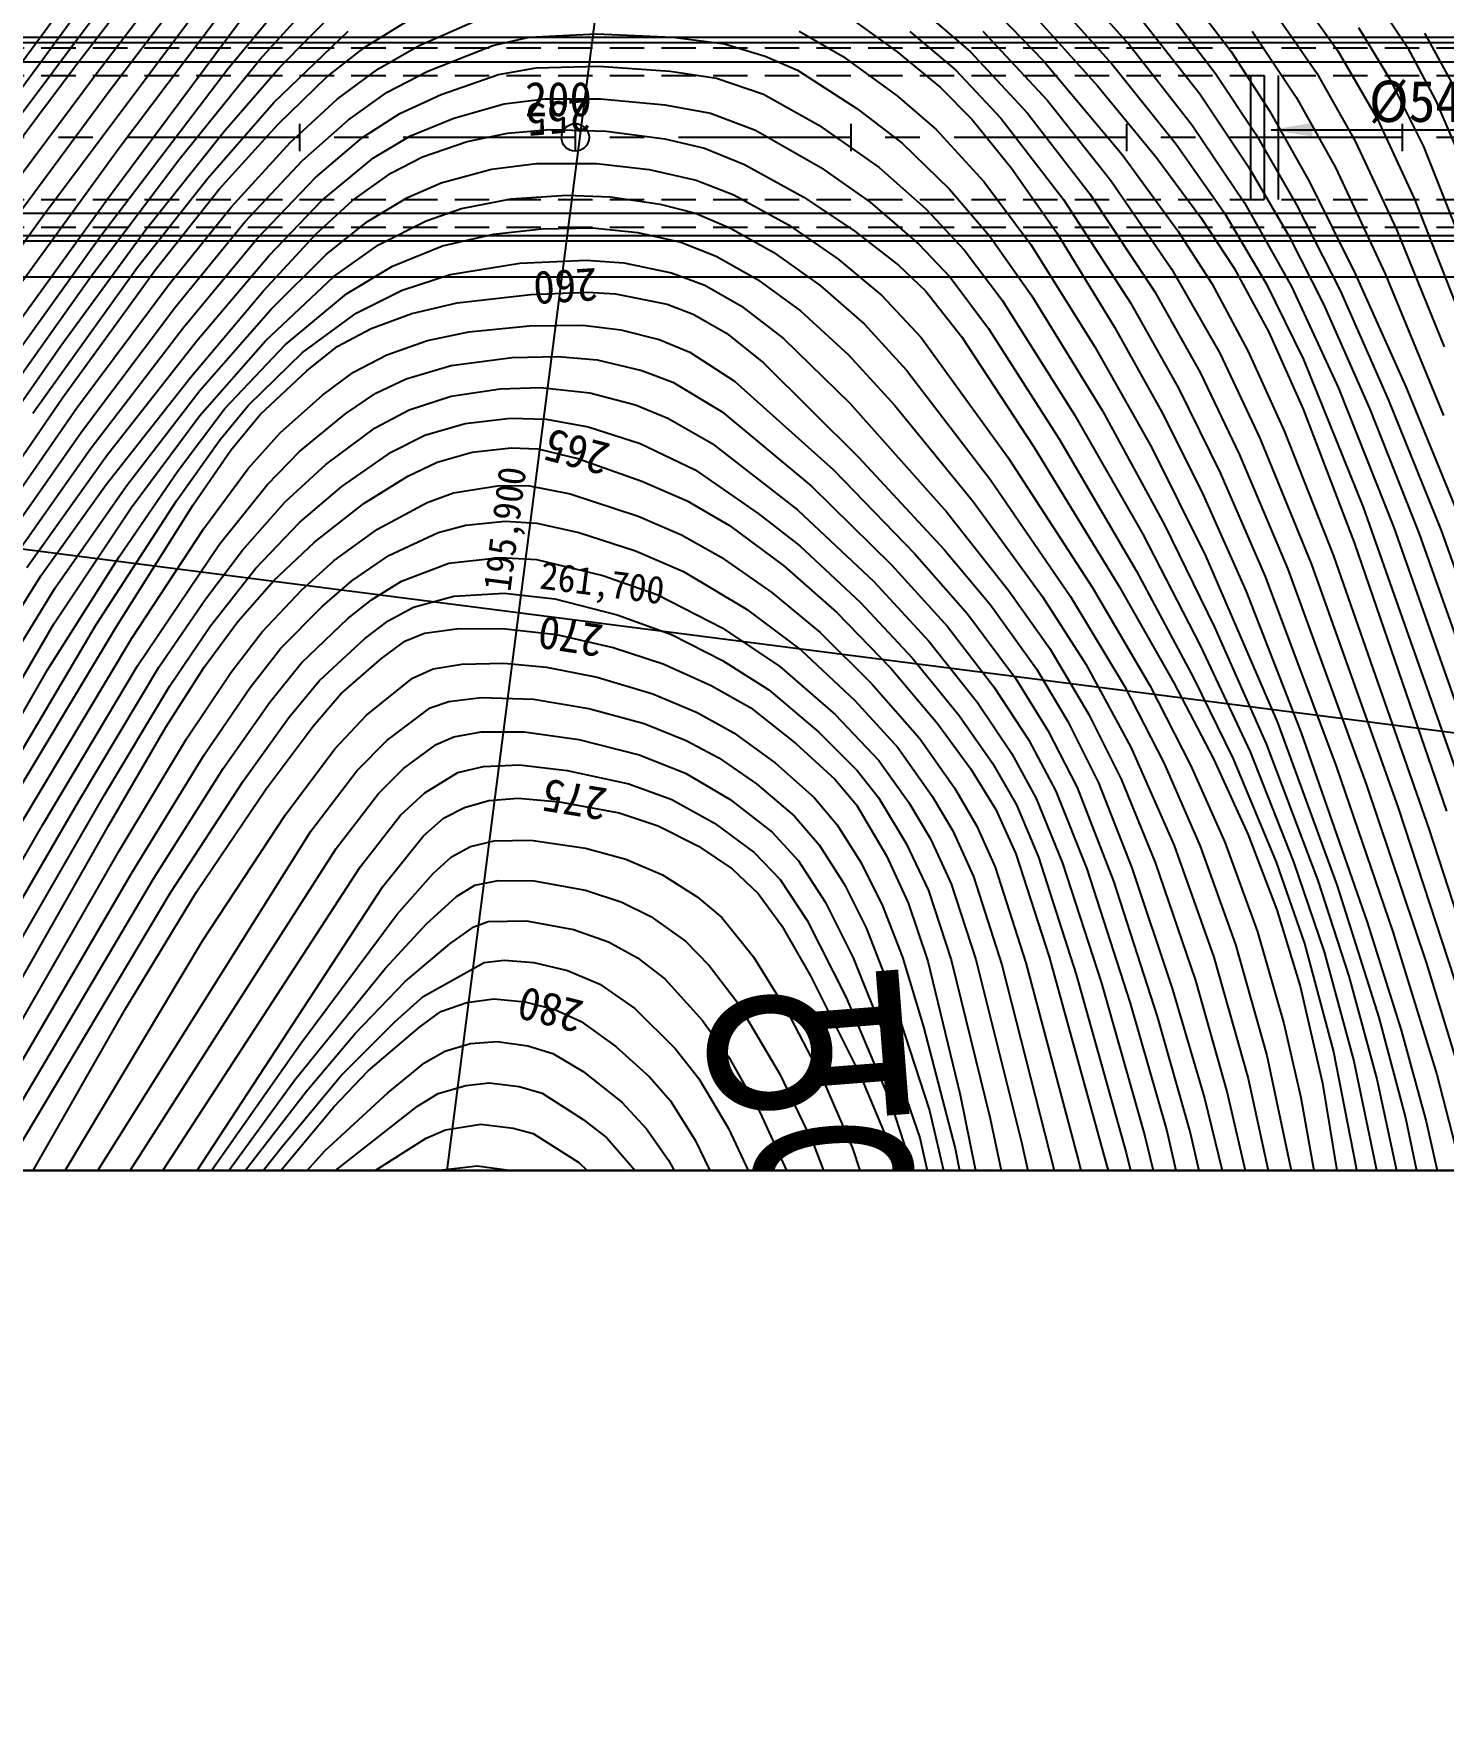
# Model space of a CAD drawing. Header units: millimetres. Extents: x 7782 to 8578, y 1103 to 1809.
# Drawn here: x 8024.6 to 8126.9, y 1362.3 to 1483.8 of the extents above; entities that cross this region are included whole.
import ezdxf
from ezdxf.enums import TextEntityAlignment as Align
from ezdxf.xclip import XClip

# ---------------------------------------------------------------- set-up
doc = ezdxf.new("R2010")
doc.units = ezdxf.units.MM
doc.header["$LTSCALE"] = 10
doc.header["$MEASUREMENT"] = 0
doc.header["$XCLIPFRAME"] = 2
doc.linetypes.add('CENTER', pattern=[2, 1.25, -0.25, 0.25, -0.25])
doc.linetypes.add('HIDDEN', pattern=[0.375, 0.25, -0.125])
doc.layers.add('TX-PAPR', color=2, linetype='Continuous', plot=False)
doc.layers.add('TZ-BASE', color=253, linetype='Continuous')
doc.layers.add('TZ-CABL', color=4, linetype='Continuous')
doc.styles.add('HANA', font='GulimChe.ttf')
doc.styles.get("Standard").update_dxf_attribs({"font": 'GulimChe.ttf'})
doc.linetypes.add('ZIGZAG', pattern='A,0.0001,-0.2,[131,ltypeshp.shx,S=0.2,R=0,X=-0.2,Y=0],-0.4,[131,ltypeshp.shx,S=0.2,R=180,X=0.2,Y=0],-0.2', length=0.8001)
doc.dimstyles.get("Standard").update_dxf_attribs({"dimtxt": 0.18, "dimasz": 0.18, "dimexe": 0.18, "dimexo": 0.0625, "dimgap": 0.09, "dimtad": 0, "dimtih": 1, "dimtoh": 1, "dimdec": 4, "dimzin": 0, "dimdsep": 46, "dimtxsty": 'Standard', "dimcen": 0.09, "dimadec": 0, "dimazin": 0, "dimtfac": 1, "dimtdec": 4, "dimtofl": 0, "dimtmove": 0, "dimatfit": 3, "dimfxl": 0, "dimtolj": 1, "dimtzin": 0, "dimarcsym": 0})

# ---------------------------------------------------------------- blocks, each defined once
blk = doc.blocks.new('JD-DDH5JG73NG')
at = {"layer": 'TZ-BASE'}
for p, q in [((177.46, -178.02), (222.82, 175)), ((144.97, -14.7, 237), (168.14, 16.75, 237)), ((163.58, 5, 240), (172.02, 16.02, 240)), ((154.4, -5.48, 239), (169.53, 14.7, 239)), ((165.25, 4.65, 241), (173.18, 15.04, 241)), ((166.1, 3.26, 242), (174.28, 14.01, 242)), ((161.48, -5.54, 243), (174.05, 11.26, 243)), ((166.91, -0.75, 244), (175.86, 11.14, 244)), ((174.79, 4.98, 246), (180.45, 11.88, 246)), ((235.91, 11.52, 243), (240.2, 6.74, 243)), ((243.97, 11.02, 240), (247.59, 6.25, 240)), ((177.12, 5.65, 247), (181.78, 10.82, 247)), ((234.39, 10.4, 244), (238.95, 5.35, 244)), ((252.2, 10.7, 237), (255.34, 6.29, 237)), ((257.71, 10.61, 235), (260.38, 6.58, 235)), ((142.16, -20.38, 238), (163.64, 8.78, 238)), ((178.56, 5.1, 248), (182.74, 9.34, 248)), ((188.63, 6.65, 251), (193.2, 8.66, 251)), ((219.12, 9.27, 250), (223.37, 6.22, 250)), ((225.17, 9.22, 248), (228.67, 6.24, 248)), ((230.03, 9.63, 246), (233.99, 5.56, 246)), ((232.89, 9.31, 245), (237.9, 3.75, 245)), ((242.64, 9.63, 241), (246.46, 4.64, 241)), ((250.57, 9.35, 238), (253.81, 4.66, 238)), ((166.07, -4.43, 245), (175.68, 8.47, 245)), ((178.13, 2.55, 249), (183.52, 7.73, 249)), ((184.72, 6.55, 250), (187.88, 8.49, 250)), ((196.65, 7.28, 252), (201.54, 7.53, 252)), ((201.54, 7.53, 252), (207.07, 7.29, 252)), ((207.07, 7.29, 252), (210.82, 6.81, 252)), ((216.25, 7.73, 251), (219.39, 5.9, 251)), ((224.29, 7.69, 249), (227.59, 4.92, 249)), ((229.58, 7.72, 247), (234.27, 2.68, 247)), ((241.15, 8.5, 242), (245.32, 3.16, 242)), ((249.13, 7.71, 239), (252.32, 2.93, 239)), ((256.83, 7.99, 236), (259.1, 4.29, 236)), ((261.63, 7.58, 234), (263.82, 3.56, 234)), ((80, 7.29), (700, 7.28)), ((80, 6.89), (700, 6.88)), ((181.96, 4.37, 250), (184.72, 6.55, 250)), ((185.67, 4.97, 251), (188.63, 6.65, 251)), ((189.29, 4.82, 252), (194.02, 6.69, 252)), ((194.02, 6.69, 252), (196.65, 7.28, 252)), ((210.82, 6.81, 252), (213.78, 5.9, 252)), ((223.37, 6.22, 250), (226.5, 3.64, 250)), ((228.67, 6.24, 248), (232.82, 1.76, 248)), ((240.2, 6.74, 243), (244.77, 0.9, 243)), ((247.59, 6.25, 240), (250.39, 1.94, 240)), ((255.34, 6.29, 237), (258.22, 1.32, 237)), ((260.38, 6.58, 235), (262.46, 2.67, 235)), ((146.12, -18.31, 240), (163.58, 5, 240)), ((165.54, -7.17, 246), (174.79, 4.98, 246)), ((171.23, -1.63, 247), (177.12, 5.65, 247)), ((174.57, 0.5, 248), (178.56, 5.1, 248)), ((182.72, 2.78, 251), (185.67, 4.97, 251)), ((194.44, 4.57, 253), (197.17, 5.05, 253)), ((197.17, 5.05, 253), (201.72, 5.17, 253)), ((201.72, 5.17, 253), (206.88, 4.82, 253)), ((213.78, 5.9, 252), (216.14, 4.88, 252)), ((216.14, 4.88, 252), (220.43, 2.11, 252)), ((219.39, 5.9, 251), (223.36, 3.02, 251)), ((227.59, 4.92, 249), (230.89, 1.4, 249)), ((233.99, 5.56, 246), (239.68, -1.24, 246)), ((238.95, 5.35, 244), (243.6, -0.48, 244)), ((148.26, -18.16, 241), (165.25, 4.65, 241)), ((178.44, 0.97, 250), (181.96, 4.37, 250)), ((186.36, 3.28, 252), (189.29, 4.82, 252)), ((190.27, 3.13, 253), (194.44, 4.57, 253)), ((206.88, 4.82, 253), (210.26, 4.3, 253)), ((210.26, 4.3, 253), (213.65, 3.14, 253)), ((237.9, 3.75, 245), (242.16, -1.44, 245)), ((246.46, 4.64, 241), (249.38, 0.25, 241)), ((253.81, 4.66, 238), (256.6, -0.26, 238)), ((259.1, 4.29, 236), (261.56, -0.66, 236)), ((150.37, -18.01, 242), (166.1, 3.26, 242)), ((173.33, -2.95, 249), (178.13, 2.55, 249)), ((179.32, -0.36, 251), (182.72, 2.78, 251)), ((183.54, 1.29, 252), (186.36, 3.28, 252)), ((187.27, 1.74, 253), (190.27, 3.13, 253)), ((191.2, 1.4, 254), (194.85, 2.45, 254)), ((194.85, 2.45, 254), (197.8, 2.81, 254)), ((197.8, 2.81, 254), (201.82, 2.81, 254)), ((201.82, 2.81, 254), (206.51, 2.38, 254)), ((213.65, 3.14, 253), (217.68, 0.89, 253)), ((223.36, 3.02, 251), (226.18, 0.59, 251)), ((226.5, 3.64, 250), (228.79, 1.32, 250)), ((234.27, 2.68, 247), (238.87, -3.12, 247)), ((245.32, 3.16, 242), (248.86, -2.13, 242)), ((252.32, 2.93, 239), (255.17, -2.19, 239)), ((262.46, 2.67, 235), (264.59, -2.29, 235)), ((180.21, -1.66, 252), (183.54, 1.29, 252)), ((184.57, -0.01, 253), (187.27, 1.74, 253)), ((188.05, 0.13, 254), (191.2, 1.4, 254)), ((206.51, 2.38, 254), (209.81, 1.76, 254)), ((209.81, 1.76, 254), (213.08, 0.54, 254)), ((220.43, 2.11, 252), (223.73, -0.41, 252)), ((228.79, 1.32, 250), (231.67, -2.22, 250)), ((230.89, 1.4, 249), (235.43, -4.5, 249)), ((232.82, 1.76, 248), (237.34, -4.08, 248)), ((250.39, 1.94, 240), (253.29, -3.22, 240)), ((258.22, 1.32, 237), (260.91, -4.49, 237)), ((168.84, -6.67, 248), (174.57, 0.5, 248)), ((174.17, -3.76, 250), (178.44, 0.97, 250)), ((180, 1), (180, -1)), ((185.37, -1.48, 254), (188.05, 0.13, 254)), ((192.15, -0.3, 255), (195.09, 0.32, 255)), ((195.09, 0.32, 255), (198.19, 0.58, 255)), ((198.19, 0.58, 255), (202.25, 0.45, 255)), ((200, 1), (200, -1)), ((202.25, 0.45, 255), (206.49, -0.1, 255)), ((213.08, 0.54, 254), (217.82, -2.18, 254)), ((217.68, 0.89, 253), (222.06, -2.17, 253)), ((220, 1), (220, -1)), ((226.18, 0.59, 251), (229.64, -3.2, 251)), ((240, 1), (240, -1)), ((244.77, 0.9, 243), (248.57, -4.75, 243)), ((249.38, 0.25, 241), (252.35, -4.9, 241)), ((260, 1), (260, -1)), ((151.23, -22.28, 244), (166.91, -0.75, 244)), ((175.03, -5.05, 251), (179.32, -0.36, 251)), ((181.14, -2.9, 253), (184.57, -0.01, 253)), ((188.92, -1.4, 255), (192.15, -0.3, 255)), ((206.49, -0.1, 255), (209.38, -0.78, 255)), ((209.38, -0.78, 255), (212.29, -1.97, 255)), ((223.73, -0.41, 252), (227.17, -3.75, 252)), ((243.6, -0.48, 244), (247.09, -5.44, 244)), ((256.6, -0.26, 238), (259.59, -6.69, 238)), ((261.56, -0.66, 236), (264.98, -9.35, 236)), ((164.88, -10.07, 247), (171.23, -1.63, 247)), ((176.05, -6.11, 252), (180.21, -1.66, 252)), ((181.61, -4.57, 254), (185.37, -1.48, 254)), ((186.62, -2.6, 255), (188.92, -1.4, 255)), ((190.28, -3.29, 256), (193.93, -2.31, 256)), ((193.93, -2.31, 256), (197.18, -1.9, 256)), ((197.18, -1.9, 256), (201.55, -1.88, 256)), ((201.55, -1.88, 256), (205.36, -2.32, 256)), ((205.36, -2.32, 256), (208.78, -3.09, 256)), ((212.29, -1.97, 255), (216.58, -4.34, 255)), ((217.82, -2.18, 254), (221.4, -4.7, 254)), ((222.06, -2.17, 253), (225.44, -5.19, 253)), ((231.67, -2.22, 250), (234.95, -6.92, 250)), ((239.68, -1.24, 246), (243.72, -6.78, 246)), ((242.16, -1.44, 245), (245.41, -5.8, 245)), ((248.86, -2.13, 242), (251.78, -7.15, 242)), ((255.17, -2.19, 239), (258.78, -9.91, 239)), ((168.24, -9.42, 249), (173.33, -2.95, 249)), ((176.92, -7.34, 253), (181.14, -2.9, 253)), ((183.84, -4.57, 255), (186.62, -2.6, 255)), ((187.83, -4.36, 256), (190.28, -3.29, 256)), ((208.78, -3.09, 256), (211.51, -4.17, 256)), ((229.64, -3.2, 251), (233.05, -7.77, 251)), ((238.87, -3.12, 247), (243.27, -9.53, 247)), ((253.29, -3.22, 240), (256.62, -9.94, 240)), ((151.91, -24.06, 245), (166.07, -4.43, 245)), ((169.56, -9.56, 250), (174.17, -3.76, 250)), ((177.78, -8.56, 254), (181.61, -4.57, 254)), ((181.2, -6.99, 255), (183.84, -4.57, 255)), ((184.93, -6.09, 256), (187.83, -4.36, 256)), ((191.75, -5.16, 257), (195.36, -4.45, 257)), ((195.36, -4.45, 257), (199.39, -4.2, 257)), ((199.39, -4.2, 257), (202.53, -4.3, 257)), ((202.53, -4.3, 257), (206.15, -4.84, 257)), ((206.15, -4.84, 257), (208.73, -5.5, 257)), ((211.51, -4.17, 256), (215.48, -6.35, 256)), ((216.58, -4.34, 255), (220.32, -6.82, 255)), ((221.4, -4.7, 254), (224.93, -7.74, 254)), ((227.17, -3.75, 252), (230.05, -7.13, 252)), ((235.43, -4.5, 249), (240.3, -12, 249)), ((237.34, -4.08, 248), (242.06, -11.2, 248)), ((248.57, -4.75, 243), (251.98, -10.82, 243)), ((260.91, -4.49, 237), (264.27, -13.04, 237)), ((146.95, -25.68, 243), (161.48, -5.54, 243)), ((170.52, -10.65, 251), (175.03, -5.05, 251)), ((185.72, -7.79, 257), (189.17, -6.04, 257)), ((189.17, -6.04, 257), (191.75, -5.16, 257)), ((208.73, -5.5, 257), (211.27, -6.59, 257)), ((225.44, -5.19, 253), (228.22, -8.15, 253)), ((245.41, -5.8, 245), (247.82, -9.5, 245)), ((247.09, -5.44, 244), (250.13, -10.59, 244)), ((252.35, -4.9, 241), (255.5, -11.12, 241)), ((80, -7.11), (700, -7.12)), ((152.48, -25.41, 246), (165.54, -7.17, 246)), ((162.67, -15.12, 248), (168.84, -6.67, 248)), ((171, -12.29, 252), (176.05, -6.11, 252)), ((177.36, -11.16, 255), (181.2, -6.99, 255)), ((181.95, -8.48, 256), (184.93, -6.09, 256)), ((190.36, -7.86, 258), (194.06, -7.03, 258)), ((194.06, -7.03, 258), (197.58, -6.63, 258)), ((197.58, -6.63, 258), (201.26, -6.56, 258)), ((201.26, -6.56, 258), (204.55, -6.91, 258)), ((204.55, -6.91, 258), (207.67, -7.6, 258)), ((211.27, -6.59, 257), (214.42, -8.36, 257)), ((215.48, -6.35, 256), (219.05, -8.8, 256)), ((220.32, -6.82, 255), (223.45, -9.28, 255)), ((230.05, -7.13, 252), (233.13, -11.5, 252)), ((234.95, -6.92, 250), (239.14, -13.78, 250)), ((243.72, -6.78, 246), (246.19, -10.59, 246)), ((251.78, -7.15, 242), (254.3, -12.09, 242)), ((259.59, -6.69, 238), (263.05, -15.19, 238)), ((80, -7.51), (700, -7.52)), ((171.55, -13.81, 253), (176.92, -7.34, 253)), ((177.91, -12.49, 256), (181.95, -8.48, 256)), ((182.49, -10.09, 257), (185.72, -7.79, 257)), ((186.74, -9.35, 258), (190.36, -7.86, 258)), ((207.67, -7.6, 258), (210.23, -8.61, 258)), ((214.42, -8.36, 257), (217.77, -10.74, 257)), ((224.93, -7.74, 254), (227.2, -10.15, 254)), ((228.22, -8.15, 253), (230.97, -11.82, 253)), ((233.05, -7.77, 251), (237.71, -15.21, 251)), ((160.63, -20.01, 249), (168.24, -9.42, 249)), ((162.78, -18.9, 250), (169.56, -9.56, 250)), ((172.51, -14.79, 254), (177.78, -8.56, 254)), ((183.4, -11.36, 258), (186.74, -9.35, 258)), ((190.93, -9.94, 259), (195.97, -9.13, 259)), ((195.97, -9.13, 259), (200.78, -8.9, 259)), ((200.78, -8.9, 259), (203.52, -9.11, 259)), ((203.52, -9.11, 259), (206.99, -9.82, 259)), ((210.23, -8.61, 258), (213.23, -10.3, 258)), ((219.05, -8.8, 256), (222.25, -11.47, 256)), ((223.45, -9.28, 255), (225.42, -11.14, 255)), ((243.27, -9.53, 247), (246.77, -15.67, 247)), ((247.82, -9.5, 245), (250.33, -14.14, 245)), ((80, -10.11), (700, -10.12)), ((153, -26.79, 247), (164.88, -10.07, 247)), ((163.84, -19.64, 251), (170.52, -10.65, 251)), ((177.52, -14.76, 257), (182.49, -10.09, 257)), ((187.43, -11.09, 259), (190.93, -9.94, 259)), ((206.99, -9.82, 259), (209.4, -10.73, 259)), ((209.4, -10.73, 259), (212.07, -12.25, 259)), ((213.23, -10.3, 258), (216.35, -12.59, 258)), ((217.77, -10.74, 257), (220.97, -13.54, 257)), ((227.2, -10.15, 254), (229.98, -13.88, 254)), ((246.19, -10.59, 246), (248.82, -15.5, 246)), ((250.13, -10.59, 244), (252.84, -16.11, 244)), ((251.98, -10.82, 243), (255.4, -18.21, 243)), ((256.62, -9.94, 240), (260.29, -18.16, 240)), ((258.78, -9.91, 239), (263.02, -20.19, 239)), ((172.05, -17.44, 255), (177.36, -11.16, 255)), ((178.96, -15.05, 258), (183.4, -11.36, 258)), ((184.1, -12.75, 259), (187.43, -11.09, 259)), ((188.14, -12.77, 260), (191.44, -12, 260)), ((191.44, -12, 260), (196.77, -11.41, 260)), ((196.77, -11.41, 260), (200.89, -11.22, 260)), ((200.89, -11.22, 260), (202.93, -11.34, 260)), ((202.93, -11.34, 260), (206.67, -12.11, 260)), ((206.67, -12.11, 260), (208.56, -12.82, 260)), ((222.25, -11.47, 256), (225.1, -14.52, 256)), ((225.42, -11.14, 255), (228.02, -14.44, 255)), ((230.97, -11.82, 253), (236.24, -20.14, 253)), ((233.13, -11.5, 252), (238.25, -19.85, 252)), ((240.3, -12, 249), (243.78, -18.2, 249)), ((242.06, -11.2, 248), (245.34, -17.06, 248)), ((254.3, -12.09, 242), (257.66, -19.72, 242)), ((255.5, -11.12, 241), (259, -19.02, 241)), ((164.16, -21.36, 252), (171, -12.29, 252)), ((172.76, -18.36, 256), (177.91, -12.49, 256)), ((180.2, -15.6, 259), (184.1, -12.75, 259)), ((185.2, -13.86, 260), (188.14, -12.77, 260)), ((208.56, -12.82, 260), (210.97, -14.21, 260)), ((212.07, -12.25, 259), (215.12, -14.59, 259)), ((216.35, -12.59, 258), (219.84, -15.78, 258)), ((164.79, -22.63, 253), (171.55, -13.81, 253)), ((182.73, -15.17, 260), (185.2, -13.86, 260)), ((189.28, -14.75, 261), (192.28, -14.12, 261)), ((192.28, -14.12, 261), (196.67, -13.67, 261)), ((196.67, -13.67, 261), (200.55, -13.63, 261)), ((200.55, -13.63, 261), (203.3, -13.97, 261)), ((203.3, -13.97, 261), (206.1, -14.66, 261)), ((210.97, -14.21, 260), (213.65, -16.37, 260)), ((220.97, -13.54, 257), (224.05, -16.89, 257)), ((225.1, -14.52, 256), (231.39, -23.2, 256)), ((228.02, -14.44, 255), (233.29, -22.46, 255)), ((229.98, -13.88, 254), (235.14, -21.93, 254)), ((239.14, -13.78, 250), (242.55, -19.9, 250)), ((250.33, -14.14, 245), (252.82, -19.73, 245)), ((153.17, -28.77, 248), (162.67, -15.12, 248)), ((165.99, -23.12, 254), (172.51, -14.79, 254)), ((172.75, -20.18, 257), (177.52, -14.76, 257)), ((174.58, -19.68, 258), (178.96, -15.05, 258)), ((176.29, -19.43, 259), (180.2, -15.6, 259)), ((180.53, -16.94, 260), (182.73, -15.17, 260)), ((183.91, -17.04, 261), (186.33, -15.77, 261)), ((186.33, -15.77, 261), (189.28, -14.75, 261)), ((206.1, -14.66, 261), (208.31, -15.58, 261)), ((208.31, -15.58, 261), (211.55, -17.69, 261)), ((215.12, -14.59, 259), (219.93, -19.29, 259)), ((219.84, -15.78, 258), (223.2, -19.45, 258)), ((237.71, -15.21, 251), (241.81, -22.48, 251)), ((246.77, -15.67, 247), (249.68, -21.83, 247)), ((248.82, -15.5, 246), (251.45, -21.29, 246)), ((177.13, -20.11, 260), (180.53, -16.94, 260)), ((187.74, -17.52, 262), (191, -16.55, 262)), ((191, -16.55, 262), (195.43, -15.98, 262)), ((195.43, -15.98, 262), (198.73, -15.91, 262)), ((198.73, -15.91, 262), (201.59, -16.15, 262)), ((201.59, -16.15, 262), (204.83, -16.92, 262)), ((204.83, -16.92, 262), (207.08, -17.76, 262)), ((213.65, -16.37, 260), (220.55, -23.21, 260)), ((224.05, -16.89, 257), (230.13, -24.85, 257)), ((252.84, -16.11, 244), (257.18, -26.83, 244)), ((165.95, -25.19, 255), (172.05, -17.44, 255)), ((181.66, -18.72, 261), (183.91, -17.04, 261)), ((185.54, -18.57, 262), (187.74, -17.52, 262)), ((194.56, -18.25, 263), (197.47, -18.15, 263)), ((197.47, -18.15, 263), (201.05, -18.53, 263)), ((207.08, -17.76, 262), (210.66, -19.91, 262)), ((211.55, -17.69, 261), (218.73, -24.14, 261)), ((243.78, -18.2, 249), (246.8, -24.34, 249)), ((245.34, -17.06, 248), (248.21, -23.03, 248)), ((255.4, -18.21, 243), (259.41, -28.32, 243)), ((260.29, -18.16, 240), (264.05, -27.33, 240)), ((155.82, -29.07, 250), (162.78, -18.9, 250)), ((167.43, -25.29, 256), (172.76, -18.36, 256)), ((174.24, -21.93, 259), (176.29, -19.43, 259)), ((178.59, -21.44, 261), (181.66, -18.72, 261)), ((183.34, -20.04, 262), (185.54, -18.57, 262)), ((187.94, -19.77, 263), (190.99, -18.79, 263)), ((190.99, -18.79, 263), (194.56, -18.25, 263)), ((201.05, -18.53, 263), (204.37, -19.42, 263)), ((204.37, -19.42, 263), (206.71, -20.37, 263)), ((219.93, -19.29, 259), (226.96, -27.2, 259)), ((259, -19.02, 241), (262.83, -28.54, 241)), ((80, -19.61), (700, -99.28)), ((157.06, -29.41, 251), (163.84, -19.64, 251)), ((167.78, -26.9, 257), (172.75, -20.18, 257)), ((171.18, -24.17, 258), (174.58, -19.68, 258)), ((175.01, -22.7, 260), (177.13, -20.11, 260)), ((179.99, -22.8, 262), (183.34, -20.04, 262)), ((185.48, -21.09, 263), (187.94, -19.77, 263)), ((192, -20.77, 264), (195.29, -20.39, 264)), ((195.29, -20.39, 264), (197.9, -20.45, 264)), ((197.9, -20.45, 264), (200.94, -21, 264)), ((206.71, -20.37, 263), (209.94, -22.21, 263)), ((210.66, -19.91, 262), (217.14, -25.32, 262)), ((223.2, -19.45, 258), (228.87, -26.42, 258)), ((236.24, -20.14, 253), (241.19, -28.81, 253)), ((238.25, -19.85, 252), (242.77, -28.12, 252)), ((242.55, -19.9, 250), (245.48, -25.73, 250)), ((252.82, -19.73, 245), (256.52, -29.41, 245)), ((257.66, -19.72, 242), (261.25, -28.78, 242)), ((158.07, -30.07, 252), (164.16, -21.36, 252)), ((176.27, -24.04, 261), (178.59, -21.44, 261)), ((181.91, -23.75, 263), (185.48, -21.09, 263)), ((186.65, -22.85, 264), (189.09, -21.62, 264)), ((189.09, -21.62, 264), (192, -20.77, 264)), ((200.94, -21, 264), (204.7, -22.22, 264)), ((249.68, -21.83, 247), (253.43, -31, 247)), ((251.45, -21.29, 246), (255.03, -30.37, 246)), ((159.03, -30.81, 253), (164.79, -22.63, 253)), ((171.06, -26.39, 259), (174.24, -21.93, 259)), ((172.27, -26.66, 260), (175.01, -22.7, 260)), ((177.64, -25.21, 262), (179.99, -22.8, 262)), ((183.07, -25.34, 264), (186.65, -22.85, 264)), ((189.98, -23.58, 265), (192.52, -22.85, 265)), ((192.52, -22.85, 265), (195.36, -22.53, 265)), ((195.36, -22.53, 265), (197.29, -22.61, 265)), ((197.29, -22.61, 265), (200.18, -23.3, 265)), ((204.7, -22.22, 264), (208.69, -24.14, 264)), ((209.94, -22.21, 263), (216.14, -27.03, 263)), ((233.29, -22.46, 255), (239.48, -32.61, 255)), ((235.14, -21.93, 254), (240.73, -31.49, 254)), ((241.81, -22.48, 251), (245.76, -30.42, 251)), ((248.21, -23.03, 248), (251.71, -31.33, 248)), ((160.19, -31.23, 254), (165.99, -23.12, 254)), ((166.92, -30.39, 258), (171.18, -24.17, 258)), ((173.05, -28.4, 261), (176.27, -24.04, 261)), ((178.94, -26.46, 263), (181.91, -23.75, 263)), ((187.85, -24.59, 265), (189.98, -23.58, 265)), ((200.18, -23.3, 265), (204.84, -24.96, 265)), ((208.69, -24.14, 264), (213.28, -27.29, 264)), ((218.73, -24.14, 261), (224.63, -30.2, 261)), ((220.55, -23.21, 260), (226.78, -29.91, 260)), ((231.39, -23.2, 256), (237.56, -32.71, 256)), ((161.22, -31.82, 255), (165.95, -25.19, 255)), ((162.25, -32.69, 256), (167.43, -25.29, 256)), ((174.19, -29.52, 262), (177.64, -25.21, 262)), ((180, -27.95, 264), (183.07, -25.34, 264)), ((184.66, -26.58, 265), (187.85, -24.59, 265)), ((191.17, -25.79, 266), (194.35, -25.28, 266)), ((194.35, -25.28, 266), (196.57, -25.26, 266)), ((196.57, -25.26, 266), (199.64, -25.86, 266)), ((204.84, -24.96, 265), (208.13, -26.38, 265)), ((217.14, -25.32, 262), (222.96, -31.02, 262)), ((230.13, -24.85, 257), (235.95, -33.32, 257)), ((246.8, -24.34, 249), (250.07, -31.87, 249)), ((165.22, -35.41, 259), (171.06, -26.39, 259)), ((166.7, -35.51, 260), (172.27, -26.66, 260)), ((175.85, -29.95, 263), (178.94, -26.46, 263)), ((181.08, -29.37, 265), (184.66, -26.58, 265)), ((185.65, -28.43, 266), (189.25, -26.5, 266)), ((189.25, -26.5, 266), (191.17, -25.79, 266)), ((199.64, -25.86, 266), (204.56, -27.49, 266)), ((208.13, -26.38, 265), (211.2, -28.18, 265)), ((228.87, -26.42, 258), (233.89, -33.31, 258)), ((245.48, -25.73, 250), (248.68, -32.97, 250)), ((162.17, -35.31, 257), (167.78, -26.9, 257)), ((192.07, -28.15, 267), (194.92, -27.85, 267)), ((194.92, -27.85, 267), (197.2, -27.99, 267)), ((204.56, -27.49, 266), (207.71, -28.84, 266)), ((213.28, -27.29, 264), (216.29, -29.64, 264)), ((216.14, -27.03, 263), (221.67, -32.23, 263)), ((226.96, -27.2, 259), (231.47, -32.91, 259)), ((257.18, -26.83, 244), (264.04, -46.34, 244)), ((167.83, -36.35, 261), (173.05, -28.4, 261)), ((176.83, -31.27, 264), (180, -27.95, 264)), ((182.51, -30.72, 266), (185.65, -28.43, 266)), ((186.48, -30.34, 267), (190.06, -28.68, 267)), ((190.06, -28.68, 267), (192.07, -28.15, 267)), ((197.2, -27.99, 267), (200.25, -28.67, 267)), ((200.25, -28.67, 267), (204.36, -30.01, 267)), ((207.71, -28.84, 266), (210.59, -30.48, 266)), ((211.2, -28.18, 265), (215.13, -31.09, 265)), ((241.19, -28.81, 253), (245.36, -36.89, 253)), ((242.77, -28.12, 252), (246.4, -35.54, 252)), ((259.41, -28.32, 243), (265.47, -45.57, 243)), ((261.25, -28.78, 242), (266.91, -44.8, 242)), ((262.83, -28.54, 241), (267.86, -42.6, 241)), ((168.23, -38.35, 262), (174.19, -29.52, 262)), ((173.16, -33.52, 263), (175.85, -29.95, 263)), ((178.12, -32.17, 265), (181.08, -29.37, 265)), ((183.78, -32.19, 267), (186.48, -30.34, 267)), ((204.36, -30.01, 267), (207.86, -31.5, 267)), ((216.29, -29.64, 264), (220.69, -33.76, 264)), ((224.63, -30.2, 261), (228.46, -34.59, 261)), ((226.78, -29.91, 260), (230.14, -33.93, 260)), ((256.52, -29.41, 245), (263.23, -48.92, 245)), ((161.7, -38.66, 258), (166.92, -30.39, 258)), ((173.52, -35.46, 264), (176.83, -31.27, 264)), ((180.16, -32.84, 266), (182.51, -30.72, 266)), ((187.39, -32.21, 268), (190.82, -30.91, 268)), ((190.82, -30.91, 268), (194.55, -30.49, 268)), ((194.55, -30.49, 268), (197.18, -30.64, 268)), ((197.18, -30.64, 268), (202, -31.81, 268)), ((207.86, -31.5, 267), (212.43, -34.24, 267)), ((210.59, -30.48, 266), (214.27, -33.04, 266)), ((215.13, -31.09, 265), (218.98, -34.49, 265)), ((222.96, -31.02, 262), (227.01, -35.51, 262)), ((240.73, -31.49, 254), (244.86, -39.22, 254)), ((245.76, -30.42, 251), (250.95, -42.48, 251)), ((251.71, -31.33, 248), (257.4, -46.94, 248)), ((253.43, -31, 247), (259.71, -48.67, 247)), ((255.03, -30.37, 246), (261.94, -50.19, 246)), ((157.57, -37.65, 255), (161.22, -31.82, 255)), ((158.6, -38.67, 256), (162.25, -32.69, 256)), ((175.51, -35.13, 265), (178.12, -32.17, 265)), ((181.64, -34.05, 267), (183.78, -32.19, 267)), ((185.21, -33.57, 268), (187.39, -32.21, 268)), ((202, -31.81, 268), (205.99, -33.2, 268)), ((221.67, -32.23, 263), (225.66, -36.56, 263)), ((237.56, -32.71, 256), (241.69, -39.79, 256)), ((239.48, -32.61, 255), (243.44, -39.59, 255)), ((250.07, -31.87, 249), (255.22, -45.64, 249)), ((169.78, -38.46, 263), (173.16, -33.52, 263)), ((177.28, -35.89, 266), (180.16, -32.84, 266)), ((183.5, -34.93, 268), (185.21, -33.57, 268)), ((188.26, -34.1, 269), (191.2, -33.29, 269)), ((191.2, -33.29, 269), (194.85, -33.08, 269)), ((194.85, -33.08, 269), (198.53, -33.49, 269)), ((198.53, -33.49, 269), (203.03, -34.65, 269)), ((205.99, -33.2, 268), (210.67, -35.61, 268)), ((214.27, -33.04, 266), (217.78, -35.95, 266)), ((220.69, -33.76, 264), (224.45, -37.77, 264)), ((230.14, -33.93, 260), (233.47, -38.57, 260)), ((231.47, -32.91, 259), (234.44, -37.11, 259)), ((233.89, -33.31, 258), (237.06, -38.25, 258)), ((235.95, -33.32, 257), (239.85, -39.84, 257)), ((248.68, -32.97, 250), (252.68, -43.23, 250)), ((173.08, -38.45, 265), (175.51, -35.13, 265)), ((178.64, -37.08, 267), (181.64, -34.05, 267)), ((180.14, -38.13, 268), (183.5, -34.93, 268)), ((184.7, -36.4, 269), (186.42, -35.1, 269)), ((186.42, -35.1, 269), (188.26, -34.1, 269)), ((203.03, -34.65, 269), (206.98, -36.09, 269)), ((212.43, -34.24, 267), (216.4, -37.23, 267)), ((218.98, -34.49, 265), (222.89, -38.54, 265)), ((228.46, -34.59, 261), (231.95, -39.26, 261)), ((156.95, -51.76, 260), (166.7, -35.51, 260)), ((157.13, -43.94, 257), (162.17, -35.31, 257)), ((157.17, -49.02, 259), (165.22, -35.41, 259)), ((159.65, -50.03, 261), (167.83, -36.35, 261)), ((170.57, -39.81, 264), (173.52, -35.46, 264)), ((175.02, -38.82, 266), (177.28, -35.89, 266)), ((181.41, -39.45, 269), (184.7, -36.4, 269)), ((187.64, -36.58, 270), (189.06, -35.99, 270)), ((189.06, -35.99, 270), (191.54, -35.66, 270)), ((191.54, -35.66, 270), (194.95, -35.68, 270)), ((194.95, -35.68, 270), (198.64, -36.09, 270)), ((198.64, -36.09, 270), (202.75, -37.04, 270)), ((206.98, -36.09, 269), (210.69, -37.96, 269)), ((210.67, -35.61, 268), (214.84, -38.4, 268)), ((217.78, -35.95, 266), (221.51, -39.63, 266)), ((227.01, -35.51, 262), (230.38, -39.88, 262)), ((246.4, -35.54, 252), (250.15, -44.02, 252)), ((176.41, -39.94, 267), (178.64, -37.08, 267)), ((185.93, -37.82, 270), (187.64, -36.58, 270)), ((202.75, -37.04, 270), (206.37, -38.21, 270)), ((216.4, -37.23, 267), (220.3, -40.87, 267)), ((225.66, -36.56, 263), (229.18, -41.01, 263)), ((234.44, -37.11, 259), (237.28, -41.89, 259)), ((245.36, -36.89, 253), (248.97, -44.6, 253)), ((156.09, -48.43, 258), (161.7, -38.66, 258)), ((161.33, -49.92, 262), (168.23, -38.35, 262)), ((163.95, -48.2, 263), (169.78, -38.46, 263)), ((170.3, -42.81, 265), (173.08, -38.45, 265)), ((171.79, -43.67, 266), (175.02, -38.82, 266)), ((177.84, -41, 268), (180.14, -38.13, 268)), ((182.99, -40.38, 270), (185.93, -37.82, 270)), ((188.19, -39.26, 271), (189.7, -38.58, 271)), ((189.7, -38.58, 271), (191.76, -38.23, 271)), ((191.76, -38.23, 271), (194.81, -38.16, 271)), ((194.81, -38.16, 271), (197.92, -38.46, 271)), ((197.92, -38.46, 271), (201.58, -39.19, 271)), ((206.37, -38.21, 270), (209.87, -39.78, 270)), ((210.69, -37.96, 269), (214.04, -40.11, 269)), ((214.84, -38.4, 268), (218.85, -41.89, 268)), ((222.89, -38.54, 265), (226.28, -42.55, 265)), ((224.45, -37.77, 264), (227.86, -41.97, 264)), ((233.47, -38.57, 260), (235.75, -42.41, 260)), ((237.06, -38.25, 258), (240.33, -44.27, 258)), ((165.83, -47.73, 264), (170.57, -39.81, 264)), ((173.07, -44.83, 267), (176.41, -39.94, 267)), ((179.22, -42.11, 269), (181.41, -39.45, 269)), ((184.84, -41.93, 271), (188.19, -39.26, 271)), ((201.58, -39.19, 271), (205.62, -40.39, 271)), ((209.87, -39.78, 270), (212.73, -41.42, 270)), ((221.51, -39.63, 266), (224.97, -43.6, 266)), ((230.38, -39.88, 262), (232.91, -43.76, 262)), ((231.95, -39.26, 261), (234.3, -43.05, 261)), ((239.85, -39.84, 257), (242.74, -45.45, 257)), ((241.69, -39.79, 256), (244.67, -45.63, 256)), ((243.44, -39.59, 255), (246.32, -45.11, 255)), ((244.86, -39.22, 254), (247.75, -45.12, 254)), ((174.46, -45.82, 268), (177.84, -41, 268)), ((180.97, -42.73, 270), (182.99, -40.38, 270)), ((189.47, -41.42, 272), (190.82, -40.95, 272)), ((190.82, -40.95, 272), (193.16, -40.66, 272)), ((193.16, -40.66, 272), (196.97, -40.78, 272)), ((196.97, -40.78, 272), (200.98, -41.46, 272)), ((205.62, -40.39, 271), (208.84, -41.74, 271)), ((214.04, -40.11, 269), (217.68, -43.18, 269)), ((220.3, -40.87, 267), (223.41, -44.3, 267)), ((229.18, -41.01, 263), (231.66, -44.71, 263)), ((175.9, -46.73, 269), (179.22, -42.11, 269)), ((182.56, -44.39, 271), (184.84, -41.93, 271)), ((186.32, -43.78, 272), (189.47, -41.42, 272)), ((200.98, -41.46, 272), (205, -42.55, 272)), ((208.84, -41.74, 271), (211.51, -43.22, 271)), ((212.73, -41.42, 270), (216.01, -44, 270)), ((218.85, -41.89, 268), (222.02, -45.23, 268)), ((227.86, -41.97, 264), (230.27, -45.43, 264)), ((235.75, -42.41, 260), (237.96, -46.86, 260)), ((237.28, -41.89, 259), (239.61, -46.58, 259)), ((250.95, -42.48, 251), (255.29, -54.32, 251)), ((166.14, -49.92, 265), (170.3, -42.81, 265)), ((166.91, -51.78, 266), (171.79, -43.67, 266)), ((177.58, -47.29, 270), (180.97, -42.73, 270)), ((189.9, -44.07, 273), (191.2, -43.51, 273)), ((191.2, -43.51, 273), (193.16, -43.16, 273)), ((193.16, -43.16, 273), (196.29, -43.14, 273)), ((196.29, -43.14, 273), (200.25, -43.71, 273)), ((200.25, -43.71, 273), (204.65, -44.81, 273)), ((205, -42.55, 272), (208.05, -43.78, 272)), ((211.51, -43.22, 271), (214.54, -45.43, 271)), ((217.68, -43.18, 269), (220.45, -45.96, 269)), ((224.97, -43.6, 266), (227.53, -47.21, 266)), ((226.28, -42.55, 265), (228.68, -45.82, 265)), ((234.3, -43.05, 261), (236.42, -47.19, 261)), ((252.68, -43.23, 250), (257.47, -56.98, 250)), ((167.81, -53.39, 267), (173.07, -44.83, 267)), ((178.95, -49.2, 271), (182.56, -44.39, 271)), ((184.16, -45.98, 272), (186.32, -43.78, 272)), ((187.54, -45.81, 273), (189.9, -44.07, 273)), ((204.65, -44.81, 273), (208, -46.15, 273)), ((208.05, -43.78, 272), (210.43, -45.05, 272)), ((216.01, -44, 270), (218.83, -46.59, 270)), ((223.41, -44.3, 267), (225.91, -47.81, 267)), ((231.66, -44.71, 263), (233.46, -47.99, 263)), ((232.91, -43.76, 262), (234.88, -47.46, 262)), ((240.33, -44.27, 258), (243.46, -51.4, 258)), ((248.97, -44.6, 253), (252.13, -52.59, 253)), ((250.15, -44.02, 252), (253.89, -53.94, 252)), ((169.41, -53.78, 268), (174.46, -45.82, 268)), ((180.82, -50.36, 272), (184.16, -45.98, 272)), ((185.72, -47.62, 273), (187.54, -45.81, 273)), ((189.09, -47.57, 274), (191.47, -46.11, 274)), ((191.47, -46.11, 274), (193.34, -45.66, 274)), ((193.34, -45.66, 274), (195.96, -45.55, 274)), ((195.96, -45.55, 274), (199.41, -45.96, 274)), ((199.41, -45.96, 274), (203.9, -46.92, 274)), ((208, -46.15, 273), (211.23, -48.07, 273)), ((210.43, -45.05, 272), (213.16, -46.93, 272)), ((214.54, -45.43, 271), (217.33, -47.91, 271)), ((220.45, -45.96, 269), (222, -47.93, 269)), ((222.02, -45.23, 268), (224.2, -48.27, 268)), ((228.68, -45.82, 265), (230.52, -48.78, 265)), ((230.27, -45.43, 264), (232.01, -48.46, 264)), ((242.74, -45.45, 257), (245.36, -51.45, 257)), ((244.67, -45.63, 256), (247.13, -51.16, 256)), ((246.32, -45.11, 255), (248.84, -50.63, 255)), ((247.75, -45.12, 254), (250.86, -52.61, 254)), ((255.22, -45.64, 249), (259.34, -57.66, 249)), ((170.61, -54.86, 269), (175.9, -46.73, 269)), ((172.51, -54.76, 270), (177.58, -47.29, 270)), ((203.9, -46.92, 274), (207.02, -48.07, 274)), ((213.16, -46.93, 272), (215.91, -49.27, 272)), ((218.83, -46.59, 270), (220.41, -48.46, 270)), ((227.53, -47.21, 266), (229.15, -50.01, 266)), ((236.42, -47.19, 261), (239.06, -53.99, 261)), ((237.96, -46.86, 260), (240.38, -53.02, 260)), ((239.61, -46.58, 259), (242.08, -52.64, 259)), ((257.4, -46.94, 248), (261.77, -59.97, 248)), ((146.33, -78.58, 263), (163.95, -48.2, 263)), ((146.9, -80.54, 264), (165.83, -47.73, 264)), ((182.64, -51.61, 273), (185.72, -47.62, 273)), ((187.33, -49.2, 274), (189.09, -47.57, 274)), ((191.96, -48.64, 275), (193.72, -48.13, 275)), ((193.72, -48.13, 275), (195.85, -47.97, 275)), ((195.85, -47.97, 275), (198.86, -48.24, 275)), ((198.86, -48.24, 275), (203.18, -49.02, 275)), ((207.02, -48.07, 274), (210.1, -49.79, 274)), ((211.23, -48.07, 273), (214.28, -50.44, 273)), ((217.33, -47.91, 271), (219.01, -49.9, 271)), ((220.41, -48.46, 270), (222.58, -52.15, 270)), ((222, -47.93, 269), (224.02, -51.26, 269)), ((224.2, -48.27, 268), (225.77, -50.91, 268)), ((225.91, -47.81, 267), (227.41, -50.35, 267)), ((232.01, -48.46, 264), (233.61, -52.26, 264)), ((233.46, -47.99, 263), (235.36, -52.68, 263)), ((234.88, -47.46, 262), (237.12, -53.09, 262)), ((172.96, -58.33, 271), (178.95, -49.2, 271)), ((184.41, -52.92, 274), (187.33, -49.2, 274)), ((188.98, -50.7, 275), (190.45, -49.43, 275)), ((190.45, -49.43, 275), (191.96, -48.64, 275)), ((203.18, -49.02, 275), (206.02, -49.97, 275)), ((210.1, -49.79, 274), (212.98, -51.92, 274)), ((215.91, -49.27, 272), (217.71, -51.35, 272)), ((230.52, -48.78, 265), (231.98, -52.02, 265)), ((259.71, -48.67, 247), (264.73, -63.97, 247)), ((146.47, -75.74, 262), (161.33, -49.92, 262)), ((148.26, -81.5, 265), (166.14, -49.92, 265)), ((162.5, -79.55, 272), (180.82, -50.36, 272)), ((186.04, -54.38, 275), (188.98, -50.7, 275)), ((206.02, -49.97, 275), (208.95, -51.44, 275)), ((214.28, -50.44, 273), (216.21, -52.52, 273)), ((219.01, -49.9, 271), (220.74, -52.67, 271)), ((225.77, -50.91, 268), (227.28, -54.19, 268)), ((227.41, -50.35, 267), (228.91, -53.66, 267)), ((229.15, -50.01, 266), (230.48, -52.98, 266)), ((248.84, -50.63, 255), (250.91, -56.07, 255)), ((261.94, -50.19, 246), (267.28, -66.64, 246)), ((149.42, -82.2, 266), (166.91, -51.78, 266)), ((165.13, -79.03, 273), (182.64, -51.61, 273)), ((189.68, -53.44, 276), (191.03, -52.22, 276)), ((191.03, -52.22, 276), (192.39, -51.48, 276)), ((192.39, -51.48, 276), (194.11, -51.06, 276)), ((194.11, -51.06, 276), (196.77, -51.02, 276)), ((196.77, -51.02, 276), (200.74, -51.6, 276)), ((200.74, -51.6, 276), (203.68, -52.39, 276)), ((208.95, -51.44, 275), (211.38, -53.09, 275)), ((212.98, -51.92, 274), (214.87, -53.88, 274)), ((217.71, -51.35, 272), (219.53, -54.24, 272)), ((222.58, -52.15, 270), (224.17, -55.56, 270)), ((224.02, -51.26, 269), (225.64, -54.68, 269)), ((231.98, -52.02, 265), (234.39, -59.48, 265)), ((243.46, -51.4, 258), (246.33, -59.5, 258)), ((245.36, -51.45, 257), (247.92, -58.6, 257)), ((247.13, -51.16, 256), (249.5, -57.66, 256)), ((150.44, -83.16, 267), (167.81, -53.39, 267)), ((167.29, -79.3, 274), (184.41, -52.92, 274)), ((187.08, -56.38, 276), (189.68, -53.44, 276)), ((203.68, -52.39, 276), (206.33, -53.53, 276)), ((211.38, -53.09, 275), (213.28, -54.89, 275)), ((216.21, -52.52, 273), (218.17, -55.53, 273)), ((220.74, -52.67, 271), (222.3, -55.78, 271)), ((230.48, -52.98, 266), (232.69, -59.91, 266)), ((233.61, -52.26, 264), (236.36, -60.76, 264)), ((235.36, -52.68, 263), (238.19, -61.41, 263)), ((237.12, -53.09, 262), (240.27, -62.84, 262)), ((240.38, -53.02, 260), (243.35, -61.86, 260)), ((242.08, -52.64, 259), (245, -61.21, 259)), ((250.86, -52.61, 254), (252.91, -58.52, 254)), ((252.13, -52.59, 253), (254.36, -59.13, 253)), ((151.48, -84.08, 268), (169.41, -53.78, 268)), ((171.72, -76.27, 275), (186.04, -54.38, 275)), ((191.38, -55.1, 277), (192.71, -54.29, 277)), ((192.71, -54.29, 277), (194.41, -53.94, 277)), ((194.41, -53.94, 277), (196.99, -53.98, 277)), ((196.99, -53.98, 277), (200.75, -54.64, 277)), ((200.75, -54.64, 277), (203.39, -55.51, 277)), ((206.33, -53.53, 276), (208.85, -55.12, 276)), ((214.87, -53.88, 274), (216.84, -56.85, 274)), ((219.53, -54.24, 272), (221.1, -57.39, 272)), ((227.28, -54.19, 268), (229.06, -59.67, 268)), ((228.91, -53.66, 267), (230.95, -60.07, 267)), ((239.06, -53.99, 261), (242.23, -63.81, 261)), ((253.89, -53.94, 252), (256.15, -60.89, 252)), ((255.29, -54.32, 251), (258.31, -63.9, 251)), ((153.04, -84.31, 269), (170.61, -54.86, 269)), ((167.35, -63.27, 270), (172.51, -54.76, 270)), ((189.2, -57.09, 277), (191.38, -55.1, 277)), ((203.39, -55.51, 277), (205.49, -56.56, 277)), ((208.85, -55.12, 276), (210.64, -56.63, 276)), ((213.28, -54.89, 275), (214.99, -57.24, 275)), ((218.17, -55.53, 273), (220.17, -59.55, 273)), ((222.3, -55.78, 271), (223.75, -59.52, 271)), ((224.17, -55.56, 270), (225.59, -59.8, 270)), ((225.64, -54.68, 269), (227.29, -59.71, 269)), ((180.07, -65.81, 276), (187.08, -56.38, 276)), ((192.65, -57.3, 278), (193.68, -56.91, 278)), ((193.68, -56.91, 278), (196.46, -56.88, 278)), ((196.46, -56.88, 278), (199.87, -57.5, 278)), ((205.49, -56.56, 277), (208, -58.34, 277)), ((210.64, -56.63, 276), (212.94, -59.49, 276)), ((216.84, -56.85, 274), (219.65, -62.43, 274)), ((250.91, -56.07, 255), (252.6, -61.61, 255)), ((257.47, -56.98, 250), (259.93, -64.8, 250)), ((186.21, -60.33, 277), (189.2, -57.09, 277)), ((190.9, -58.55, 278), (192.65, -57.3, 278)), ((199.87, -57.5, 278), (202.42, -58.4, 278)), ((214.99, -57.24, 275), (217.07, -60.86, 275)), ((221.1, -57.39, 272), (222.84, -61.82, 272)), ((249.5, -57.66, 256), (251.41, -64.32, 256)), ((259.34, -57.66, 249), (262.53, -68.03, 249)), ((160.74, -78.73, 271), (172.96, -58.33, 271)), ((187.65, -61.28, 278), (190.9, -58.55, 278)), ((202.42, -58.4, 278), (204.51, -59.57, 278)), ((208, -58.34, 277), (209.71, -60.11, 277)), ((212.94, -59.49, 276), (215.33, -63.35, 276)), ((223.75, -59.52, 271), (225.28, -64.57, 271)), ((234.39, -59.48, 265), (238.49, -74.31, 265)), ((246.33, -59.5, 258), (248.83, -68.32, 258)), ((247.92, -58.6, 257), (250.19, -66.65, 257)), ((252.91, -58.52, 254), (255.02, -66.39, 254)), ((254.36, -59.13, 253), (256.51, -67.07, 253)), ((179.66, -68.42, 277), (186.21, -60.33, 277)), ((188.96, -62.37, 279), (193.38, -59.9, 279)), ((193.38, -59.9, 279), (194.85, -59.72, 279)), ((194.85, -59.72, 279), (196.99, -59.9, 279)), ((196.99, -59.9, 279), (199.43, -60.47, 279)), ((199.43, -60.47, 279), (201.78, -61.46, 279)), ((204.51, -59.57, 278), (206.51, -61.08, 278)), ((209.71, -60.11, 277), (211.77, -62.79, 277)), ((220.17, -59.55, 273), (222.57, -65.53, 273)), ((225.59, -59.8, 270), (227.94, -69.51, 270)), ((227.29, -59.71, 269), (230.12, -71.23, 269)), ((229.06, -59.67, 268), (232.38, -72.94, 268)), ((230.95, -60.07, 267), (234.9, -75.55, 267)), ((232.69, -59.91, 266), (236.52, -74.3, 266)), ((261.77, -59.97, 248), (264.47, -68.78, 248)), ((184.04, -65.06, 278), (187.65, -61.28, 278)), ((201.78, -61.46, 279), (204.33, -63.23, 279)), ((206.51, -61.08, 278), (209.23, -64.1, 278)), ((217.07, -60.86, 275), (220.67, -68.07, 275)), ((222.84, -61.82, 272), (225.7, -70.65, 272)), ((236.36, -60.76, 264), (239.99, -73.72, 264)), ((238.19, -61.41, 263), (241.31, -72.4, 263)), ((243.35, -61.86, 260), (245.67, -69.74, 260)), ((245, -61.21, 259), (247.32, -69.35, 259)), ((252.6, -61.61, 255), (254.22, -68.67, 255)), ((256.15, -60.89, 252), (258.17, -68.37, 252)), ((186.91, -64.21, 279), (188.96, -62.37, 279)), ((190.25, -63.45, 280), (192.14, -62.79, 280)), ((192.14, -62.79, 280), (194.09, -62.53, 280)), ((194.09, -62.53, 280), (196.34, -62.75, 280)), ((196.34, -62.75, 280), (198.52, -63.3, 280)), ((211.77, -62.79, 277), (214.84, -68.01, 277)), ((219.65, -62.43, 274), (222.9, -70.12, 274)), ((240.27, -62.84, 262), (242.92, -72.13, 262)), ((158.51, -78.79, 270), (167.35, -63.27, 270)), ((183, -68.12, 279), (186.91, -64.21, 279)), ((188.69, -64.6, 280), (190.25, -63.45, 280)), ((198.52, -63.3, 280), (200.44, -64.19, 280)), ((200.44, -64.19, 280), (202.95, -66, 280)), ((204.33, -63.23, 279), (207.25, -66.14, 279)), ((209.23, -64.1, 278), (211.14, -66.78, 278)), ((215.33, -63.35, 276), (218.02, -68.52, 276)), ((242.23, -63.81, 261), (244.62, -72.26, 261)), ((251.41, -64.32, 256), (252.66, -69.7, 256)), ((258.31, -63.9, 251), (260.24, -71.17, 251)), ((180.5, -69.25, 278), (184.04, -65.06, 278)), ((184.96, -67.76, 280), (188.69, -64.6, 280)), ((222.57, -65.53, 273), (225, -72.63, 273)), ((225.28, -64.57, 271), (227.56, -73.4, 271)), ((259.93, -64.8, 250), (261.76, -71.43, 250)), ((166.48, -85.13, 276), (180.07, -65.81, 276)), ((189.07, -67.18, 281), (190.54, -66.34, 281)), ((190.54, -66.34, 281), (192.4, -65.79, 281)), ((192.4, -65.79, 281), (194.34, -65.63, 281)), ((194.34, -65.63, 281), (196.57, -65.95, 281)), ((196.57, -65.95, 281), (198.38, -66.51, 281)), ((198.38, -66.51, 281), (200.57, -67.8, 281)), ((202.95, -66, 280), (205.38, -68.19, 280)), ((207.25, -66.14, 279), (208.97, -68.32, 279)), ((211.14, -66.78, 278), (213.42, -70.8, 278)), ((250.19, -66.65, 257), (252.09, -75.65, 257)), ((255.02, -66.39, 254), (256.65, -74.68, 254)), ((182.49, -70.38, 280), (184.96, -67.76, 280)), ((186.41, -69.35, 281), (189.07, -67.18, 281)), ((200.57, -67.8, 281), (203.39, -70.03, 281)), ((214.84, -68.01, 277), (217.31, -73.17, 277)), ((256.51, -67.07, 253), (258.13, -74.85, 253)), ((168, -84.37, 277), (179.66, -68.42, 277)), ((178.76, -73.22, 279), (183, -68.12, 279)), ((190.04, -69.42, 282), (192.05, -68.83, 282)), ((192.05, -68.83, 282), (193.75, -68.63, 282)), ((193.75, -68.63, 282), (195.94, -68.91, 282)), ((195.94, -68.91, 282), (197.6, -69.39, 282)), ((205.38, -68.19, 280), (206.91, -69.95, 280)), ((208.97, -68.32, 279), (211.12, -71.94, 279)), ((218.02, -68.52, 276), (220.11, -73.38, 276)), ((220.67, -68.07, 275), (222.62, -72.71, 275)), ((248.83, -68.32, 258), (250.69, -76.92, 258)), ((254.22, -68.67, 255), (255.45, -76.14, 255)), ((258.17, -68.37, 252), (259.71, -75.51, 252)), ((262.53, -68.03, 249), (264.6, -76.17, 249)), ((163.45, -91.25, 278), (180.5, -69.25, 278)), ((174.57, -79.85, 280), (182.49, -70.38, 280)), ((181.83, -73.58, 281), (186.41, -69.35, 281)), ((182.6, -75.01, 282), (188.56, -70.33, 282)), ((188.56, -70.33, 282), (190.04, -69.42, 282)), ((197.6, -69.39, 282), (200.57, -71.29, 282)), ((203.39, -70.03, 281), (205.18, -71.97, 281)), ((206.91, -69.95, 280), (208.7, -72.79, 280)), ((222.9, -70.12, 274), (224.15, -73.99, 274)), ((227.94, -69.51, 270), (231, -84.68, 270)), ((245.67, -69.74, 260), (247.53, -77.37, 260)), ((247.32, -69.35, 259), (249.1, -77.09, 259)), ((252.66, -69.7, 256), (253.9, -76.68, 256)), ((190.59, -72.04, 283), (193.15, -71.64, 283)), ((193.15, -71.64, 283), (195.5, -71.92, 283)), ((200.57, -71.29, 282), (202.3, -72.62, 282)), ((213.42, -70.8, 278), (215.95, -76.37, 278)), ((225.7, -70.65, 272), (226.94, -75.95, 272)), ((230.12, -71.23, 269), (233.14, -85.47, 269)), ((260.24, -71.17, 251), (261.41, -76.75, 251)), ((261.76, -71.43, 250), (263.01, -77.08, 250)), ((183.53, -76.25, 283), (189.17, -72.65, 283)), ((189.17, -72.65, 283), (190.59, -72.04, 283)), ((195.5, -71.92, 283), (196.94, -72.32, 283)), ((196.94, -72.32, 283), (200.27, -74.42, 283)), ((202.3, -72.62, 282), (204.48, -75.14, 282)), ((205.18, -71.97, 281), (206.77, -74.25, 281)), ((208.7, -72.79, 280), (212.31, -80.19, 280)), ((211.12, -71.94, 279), (214.07, -78.25, 279)), ((222.62, -72.71, 275), (223.55, -76.03, 275)), ((225, -72.63, 273), (226.44, -79.07, 273)), ((241.31, -72.4, 263), (244.2, -84.34, 263)), ((242.92, -72.13, 262), (245.67, -83.87, 262)), ((244.62, -72.26, 261), (247.28, -84, 261)), ((164.14, -91.59, 279), (178.76, -73.22, 279)), ((174.26, -81.9, 281), (181.83, -73.58, 281)), ((217.31, -73.17, 277), (218.8, -77.01, 277)), ((220.11, -73.38, 276), (221.3, -77, 276)), ((224.15, -73.99, 274), (225.57, -80.4, 274)), ((227.56, -73.4, 271), (230.09, -86.2, 271)), ((232.38, -72.94, 268), (235.18, -85.54, 268)), ((239.99, -73.72, 264), (242.88, -85.49, 264)), ((189.7, -75.03, 284), (192.87, -74.65, 284)), ((192.87, -74.65, 284), (195.51, -75.02, 284)), ((200.27, -74.42, 283), (202.52, -76.62, 283)), ((206.77, -74.25, 281), (210.38, -80.87, 281)), ((236.52, -74.3, 266), (239.3, -85.76, 266)), ((238.49, -74.31, 265), (241.35, -85.62, 265)), ((256.65, -74.68, 254), (257.7, -82.65, 254)), ((258.13, -74.85, 253), (259.22, -82.55, 253))]:
    blk.add_line(p, q, dxfattribs=at)
at = {"layer": 'TZ-BASE', "linetype": 'CENTER', "flags": 128}
blk.add_lwpolyline([(700, 0), (80, 0), (0, 0)], dxfattribs=at)
at = {"layer": 'TZ-BASE'}
blk.add_circle((200, 0), 1, dxfattribs=at)
at = {"layer": 'TZ-BASE', "style": 'HANA'}
blk.add_text('200', height=2.5, dxfattribs=at).set_placement((196.35, 1.54))
for s, height, rotation, p in [('255', 2.4, 185.0821, (200.95, 2.83, 255)), ('260', 2.4, 183.7452, (201.53, -9.47, 260)), ('265', 2.4, 165.2479, (202.66, -22.27, 265)), ('195,900', 2, 82.6776, (195.29, -33.03)), ('261,700', 2, 352.6776, (197.35, -32.74)), ('270', 2.4, 171.3759, (202.13, -35.41, 270)), ('275', 2.4, 170.8304, (202.43, -47.28, 275)), ('영    천    시', 14.4, 4.4715, (209.15, -77.82)), ('280', 2.4, 166.0466, (200.73, -62.74, 280))]:
    blk.add_text(s, height=height, rotation=rotation, dxfattribs=at).set_placement(p)

msp = doc.modelspace()

# ---------------------------------------------------------------- linework, layer by layer
at = {"layer": 'TX-PAPR', "flags": 128}
msp.add_lwpolyline([(8563.9, 1551.23), (8563.9, 1401.23), (7863.9, 1401.23), (7863.9, 1551.23)], close=True, dxfattribs=at)
at = {"layer": 'TZ-CABL', "linetype": 'HIDDEN'}
for points in [[(7863.9, 1482.73), (8563.9, 1482.73)], [(7863.9, 1481.73), (8563.9, 1481.73)], [(7863.9, 1480.73), (8563.9, 1480.73)], [(7863.9, 1471.73), (8563.9, 1471.73)], [(7863.9, 1470.73), (8563.9, 1470.73)], [(7863.9, 1469.73), (8563.9, 1469.73)]]:
    msp.add_lwpolyline(points, dxfattribs=at)
at = {"layer": 'TZ-CABL', "linetype": 'ZIGZAG', "ltscale": 0.5}
for points in [[(7863.9, 1481.73), (8563.9, 1481.73)], [(8113.9, 1480.73), (8113.9, 1471.73)], [(7863.9, 1470.73), (8563.9, 1470.73)]]:
    msp.add_lwpolyline(points, dxfattribs=at)
at = {"layer": 'TZ-CABL'}
for points in [[(8112.9, 1480.73), (8112.9, 1471.73)], [(8114.9, 1480.73), (8114.9, 1471.73)]]:
    msp.add_lwpolyline(points, dxfattribs=at)

# ---------------------------------------------------------------- block references
at = {"layer": 'TZ-BASE'}
ref = msp.add_blockref('JD-DDH5JG73NG', (7863.9, 1476.23), dxfattribs=at)
XClip(ref).set_block_clipping_path([(-0.0000000003, -75.0000000032), (700.0000000004, 75)])

# ---------------------------------------------------------------- texts
msp.add_text('Ø54x4x1', height=3, rotation=0.0518, dxfattribs=at).set_placement((8128.75, 1478.86), align=Align.MIDDLE)

# ---------------------------------------------------------------- leaders
msp.add_leader([(8114.4, 1476.79), (8139.05, 1476.79)], dimstyle='Standard', override={"dimtxt": 3, "dimasz": 3, "dimexe": 2, "dimexo": 3, "dimgap": 1, "dimtad": 0, "dimtih": 0, "dimcen": 1, "dimaunit": 1, "dimadec": 8, "dimtix": 1, "dimtofl": 1, "dimtmove": 2, "dimtvp": 2}, dxfattribs=at)

doc.saveas('drawing.dxf')
